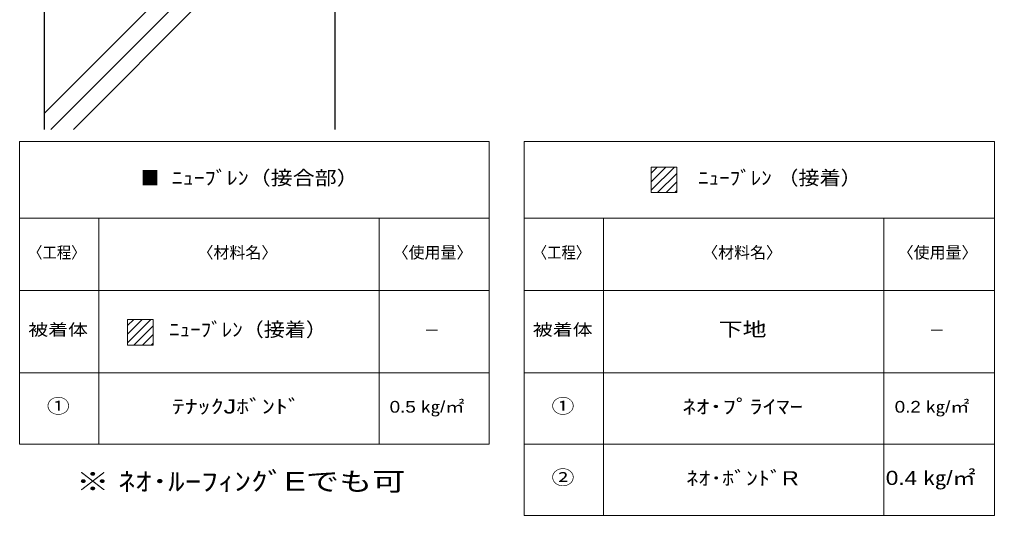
# Model space of a CAD drawing. Units: millimetres, scale not verified. Extents: x -86 to 91, y -111 to 113.
# Drawn here: x -84.5 to 68.4, y -111.2 to -33.6 of the extents above; entities that cross this region are included whole.
import ezdxf
from ezdxf.enums import TextEntityAlignment as Align

# ---------------------------------------------------------------- set-up
doc = ezdxf.new("R2010")
doc.units = ezdxf.units.MM
doc.header["$LTSCALE"] = 0.1
doc.layers.add('0-0_Eシート', color=254, linetype='Continuous', lineweight=18)
doc.layers.add('0-1_Z_O-文字', color=134, linetype='Continuous', lineweight=18)
doc.layers.add('0-6_実線', color=134, linetype='Continuous')
doc.styles.add('HGPｺﾞｼｯｸM', font='')
doc.styles.get('HGPｺﾞｼｯｸM').set_extended_font_data('HGPｺﾞｼｯｸM')

msp = doc.modelspace()

# ---------------------------------------------------------------- linework, layer by layer
at = {"layer": '0-0_Eシート', "color": 92}
for points in [[(14.6133, -56.6584), (18.6133, -56.6584), (18.6133, -60.6584), (14.6133, -60.6584)], [(-67.497, -80.5425), (-63.497, -80.5425), (-63.497, -84.5425), (-67.497, -84.5425)]]:
    msp.add_lwpolyline(points, close=True, dxfattribs=at)
at = {"layer": '0-1_Z_O-文字'}
for p, q in [((-84.4576, -52.6775), (-10.8247, -52.6775)), ((-84.4576, -52.6775), (-84.4576, -100.0468)), ((-10.8247, -52.6775), (-10.8247, -100.0468)), ((-5.3265, -52.6775), (68.4312, -52.6775)), ((-5.3265, -52.6775), (-5.3265, -111.2288)), ((68.4312, -52.6775), (68.4312, -111.2288)), ((-84.4576, -64.6775), (-10.8247, -64.6775)), ((-5.3265, -64.6775), (68.4312, -64.6775)), ((-84.4576, -76.0005), (-10.8247, -76.0005)), ((-5.3265, -76.0005), (68.4312, -76.0005)), ((-84.4576, -88.8649), (-10.8247, -88.8649)), ((-5.3265, -88.8649), (68.4312, -88.8649)), ((-84.4576, -100.0468), (-10.8247, -100.0468)), ((-5.3265, -100.0468), (68.4312, -100.0468)), ((-5.3265, -111.2288), (68.4312, -111.2288))]:
    msp.add_line(p, q, dxfattribs=at)
at = {"layer": '0-1_Z_O-文字', "color": 254}
for p, q in [((14.6133, -57.6052), (15.5601, -56.6584)), ((14.6133, -58.9522), (16.9071, -56.6584)), ((14.6133, -60.2992), (18.2542, -56.6584)), ((15.6012, -60.6584), (18.6133, -57.6463)), ((16.9483, -60.6584), (18.6133, -58.9933)), ((18.2953, -60.6584), (18.6133, -60.3404)), ((-67.497, -81.4893), (-66.5502, -80.5425)), ((-67.497, -82.8363), (-65.2032, -80.5425)), ((-67.497, -84.1834), (-63.8561, -80.5425)), ((-66.5091, -84.5425), (-63.497, -81.5304)), ((-65.1621, -84.5425), (-63.497, -82.8775)), ((-63.815, -84.5425), (-63.497, -84.2245))]:
    msp.add_line(p, q, dxfattribs=at)
at = {"layer": '0-1_Z_O-文字', "color": 1}
for p, q in [((-72.0164, -64.6775), (-72.0164, -100.0468)), ((-28.065, -64.6775), (-28.065, -100.0468)), ((7.1147, -64.6775), (7.1147, -111.2288)), ((51.0661, -64.6775), (51.0661, -111.2288))]:
    msp.add_line(p, q, dxfattribs=at)
at = {"layer": '0-6_実線'}
for p, q in [((-80.5414, -48.2186), (-23.6338, 8.6889)), ((-79.5493, -50.7621), (-20.0983, 8.6889)), ((-76.0138, -50.7621), (-16.5627, 8.6889)), ((-34.9991, -31.3111), (-34.9991, -50.7621))]:
    msp.add_line(p, q, dxfattribs=at)
msp.add_lwpolyline([(-80.5414, -50.7621), (-80.5414, 49.6399), (-80.5414, 91.5708)], dxfattribs=at)

# ---------------------------------------------------------------- texts
at = {"layer": '0-1_Z_O-文字', "color": 3, "style": 'HGPｺﾞｼｯｸM', "width": 0.95}
msp.add_text('■', height=2.199, dxfattribs=at).set_placement((-65.4279, -60.109), align=Align.BOTTOM_LEFT)
at = {"layer": '0-1_Z_O-文字', "style": 'HGPｺﾞｼｯｸM'}
for s, height, width, p in [(' ﾆｭｰﾌﾞﾚﾝ（接合部）', 2.199, 1.15, (-61.5294, -60.109)), ('\u3000\u3000ﾆｭｰﾌﾞﾚﾝ （接着）', 2.199, 1.1, (15.3493, -60.109)), ('〈工程〉', 1.833, 0.9, (-83.1037, -71.5065)), ('〈工程〉', 1.833, 0.9, (-3.9726, -71.5065)), ('被着体', 1.833, 1.25, (-83.091, -83.6002)), ('\u3000ﾆｭｰﾌﾞﾚﾝ（接着）', 2.199, 1.1, (-64.3021, -83.8641)), ('被着体', 1.833, 1.25, (-3.9599, -83.6002)), ('下地', 2.199, 1.25, (25.1767, -83.8261)), ('①', 2.199, 1.2, (-80.171, -95.8569)), ('ﾃﾅｯｸJﾎﾞﾝﾄﾞ', 2.199, 1.35, (-60.5635, -95.9178)), ('0.5 ㎏/㎡', 1.833, 1.2, (-26.4118, -95.6741)), ('①', 2.199, 1.2, (-1.0399, -95.8569)), ('ﾈｵ･ﾌﾟﾗｲﾏｰ', 2.199, 1.4, (19.4965, -95.9482)), ('0.2 ㎏/㎡', 1.833, 1.2, (52.7817, -95.6741)), ('※ ﾈｵ･ﾙｰﾌｨﾝｸﾞEでも可', 2.933, 1.3, (-75.5726, -108.2453)), ('②', 2.199, 1.2, (-1.0399, -107.0388)), ('ﾈｵ･ﾎﾞﾝﾄﾞR', 2.199, 1.25, (20.0981, -107.153)), ('0.4 ㎏/㎡', 2.199, 1.2, (51.3883, -107.0997))]:
    msp.add_text(s, height=height, dxfattribs=dict(at, width=width)).set_placement(p, align=Align.BOTTOM_LEFT)
for s, p in [('〈材料名〉', (-56.5318, -71.5065)), ('〈使用量〉', (-25.9359, -71.5065)), ('〈材料名〉', (22.5993, -71.5065)), ('〈使用量〉', (53.2576, -71.5065)), ('－', (-21.0628, -83.6827)), ('－', (58.1306, -83.6827))]:
    msp.add_text(s, height=1.833, dxfattribs=at).set_placement(p, align=Align.BOTTOM_LEFT)

doc.saveas('drawing.dxf')
